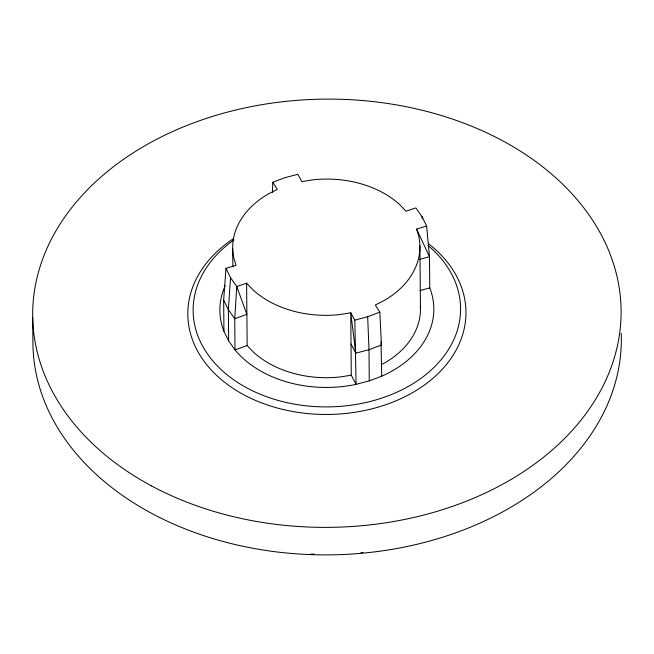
<?xml version="1.0" encoding="UTF-8"?>
<svg xmlns="http://www.w3.org/2000/svg" width="654" height="654" viewBox="0 0 654 654"><rect width="100%" height="100%" fill="white"/><g stroke="black" fill="none" stroke-linecap="round" stroke-linejoin="round"><path stroke-width="0.98" d="M272.416 192.44L272.792 182.262L284.94 177.684L297.791 174.299L301.862 181.591L312.686 179.858A93.612 68.13 -0.5 0 1 399.708 204.62L405.995 211.226L415.846 207.898L422.059 216.711L426.645 226.047L429.49 256.687L429.76 287.866A106.986 77.867 -0.5 0 1 381.732 376.189L369.273 380.881L356.095 384.356A106.986 77.867 -0.5 0 1 235.015 349.898L228.63 340.857L223.938 331.284L223.66 300.096L225.965 268.369L236.012 265.369L233.682 257.496A93.612 68.13 -0.5 0 1 268.205 194.025L277.312 189.415L272.792 182.262M225.965 268.369L230.543 277.705L228.36 309.669L228.63 340.857M381.307 364.605L384.953 362.757A93.612 68.13 -0.5 0 0 420.367 306.186M354.82 320.117L356.095 384.356L351.288 375.192L340.464 376.925A93.612 68.13 -0.5 0 1 253.45 352.163L247.163 345.557L235.015 349.898L234.737 318.711L236.764 286.526L246.615 283.19L252.902 289.796A93.612 68.13 -0.5 0 0 339.925 314.558L350.74 312.825L354.82 320.117L367.671 316.732L379.819 312.154L375.298 305.001L384.405 300.39A93.612 68.13 -0.5 0 0 418.92 236.92L416.598 229.047L426.645 226.047M419.786 259.417L429.49 256.687L416.598 229.047M420.056 290.597L429.76 287.866M351.018 344.004L355.817 353.168L369.003 349.694L381.462 345.001L379.819 312.154M230.543 277.705L236.764 286.526L246.885 314.378L234.737 318.711L228.36 309.669L223.66 300.096M380.996 342.001L381.732 376.189M355.817 353.168L350.74 312.825L351.288 375.192M422.059 216.711L422.247 218.738M367.671 316.732L369.003 349.694L369.273 380.881M419.909 245.798L420.448 308.165M246.615 283.19L247.163 345.557M232.701 248.618L232.857 266.726M32.7 317.68L32.937 345.189A294.218 214.128 -0.5 0 0 333.614 554.805A294.218 214.128 -0.5 0 0 621.21 333.327M362.995 552.491A280.819 204.367 -0.5 0 1 360.975 552.679M314.084 554.134A280.819 204.367 -0.5 0 1 311.018 554.028M428.509 243.721A139.081 101.223 -0.5 0 1 421.274 387.201A139.081 101.223 -0.5 0 1 224.216 381.952A139.081 101.223 -0.5 0 1 233.609 238.538M427.986 245.479A133.735 97.332 -0.5 0 1 416.165 381.65A133.735 97.332 -0.5 0 1 228.957 376.287A133.735 97.332 -0.5 0 1 233.96 239.928M223.938 331.284A106.986 77.867 -0.5 0 1 225.229 285.635M151.311 485.791A294.218 214.128 -0.5 0 0 619.125 336.785A294.218 214.128 -0.5 0 0 210.204 117.148A294.218 214.128 -0.5 0 0 151.311 485.791"/></g></svg>
